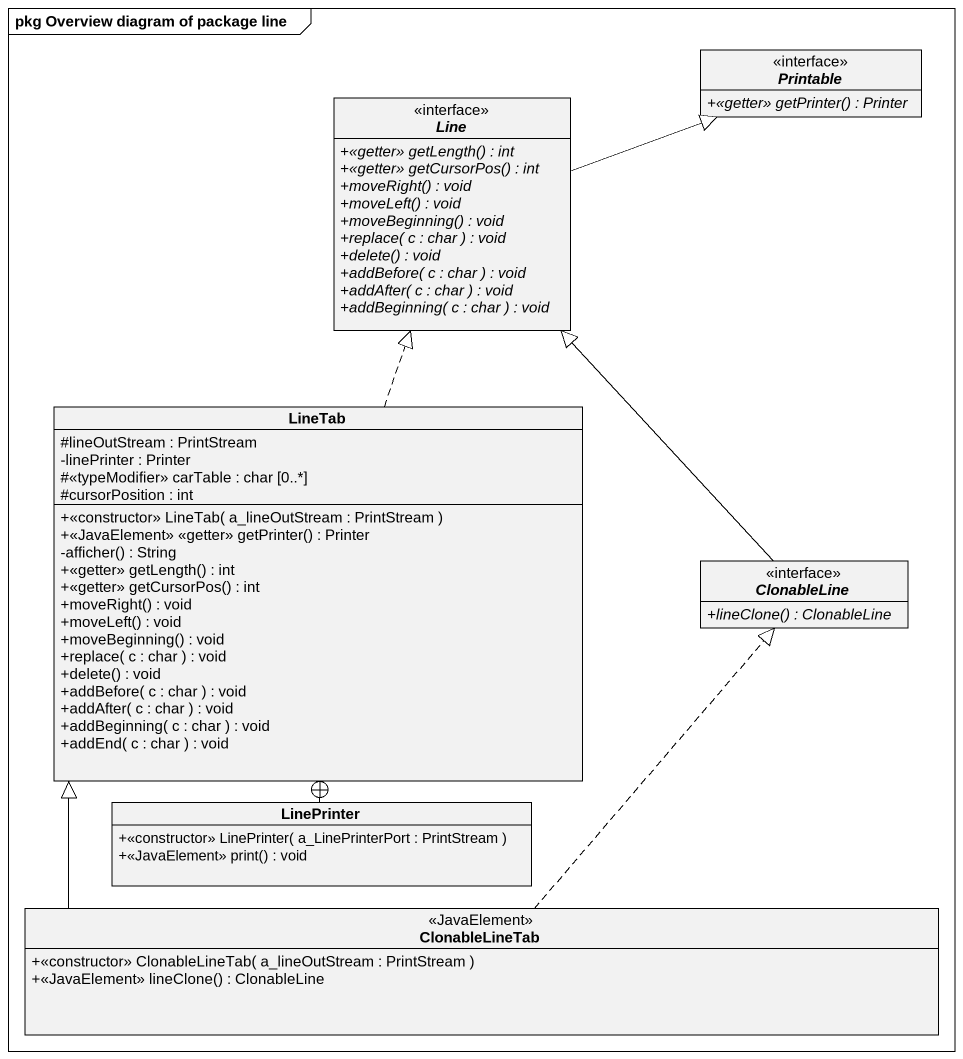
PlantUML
@startuml
mainframe pkg Overview diagram of package line
hide circle
hide empty members
skinparam classAttributeIconSize 0
interface Printable {
  {abstract} +<<getter>> getPrinter() : Printer
}
interface Line {
  {abstract} +<<getter>> getLength() : int
  {abstract} +<<getter>> getCursorPos() : int
  {abstract} +moveRight() : void
  {abstract} +moveLeft() : void
  {abstract} +moveBeginning() : void
  {abstract} +replace( c : char ) : void
  {abstract} +delete() : void
  {abstract} +addBefore( c : char ) : void
  {abstract} +addAfter( c : char ) : void
  {abstract} +addBeginning( c : char ) : void
}
class LineTab {
  #lineOutStream : PrintStream
  -linePrinter : Printer
  #<<typeModifier>> carTable : char [0..*]
  #cursorPosition : int
  +<<constructor>> LineTab( a_lineOutStream : PrintStream )
  +<<JavaElement>> <<getter>> getPrinter() : Printer
  -afficher() : String
  +<<getter>> getLength() : int
  +<<getter>> getCursorPos() : int
  +moveRight() : void
  +moveLeft() : void
  +moveBeginning() : void
  +replace( c : char ) : void
  +delete() : void
  +addBefore( c : char ) : void
  +addAfter( c : char ) : void
  +addBeginning( c : char ) : void
  +addEnd( c : char ) : void
}
interface ClonableLine {
  {abstract} +lineClone() : ClonableLine
}
class LinePrinter {
  +<<constructor>> LinePrinter( a_LinePrinterPort : PrintStream )
  +<<JavaElement>> print() : void
}
class ClonableLineTab <<JavaElement>> {
  +<<constructor>> ClonableLineTab( a_lineOutStream : PrintStream )
  +<<JavaElement>> lineClone() : ClonableLine
}
Line -right-|> Printable
LineTab .up.|> Line
ClonableLine -up-|> Line
LinePrinter -up-+ LineTab
ClonableLineTab -up-|> LineTab
ClonableLineTab .up.|> ClonableLine
@enduml
